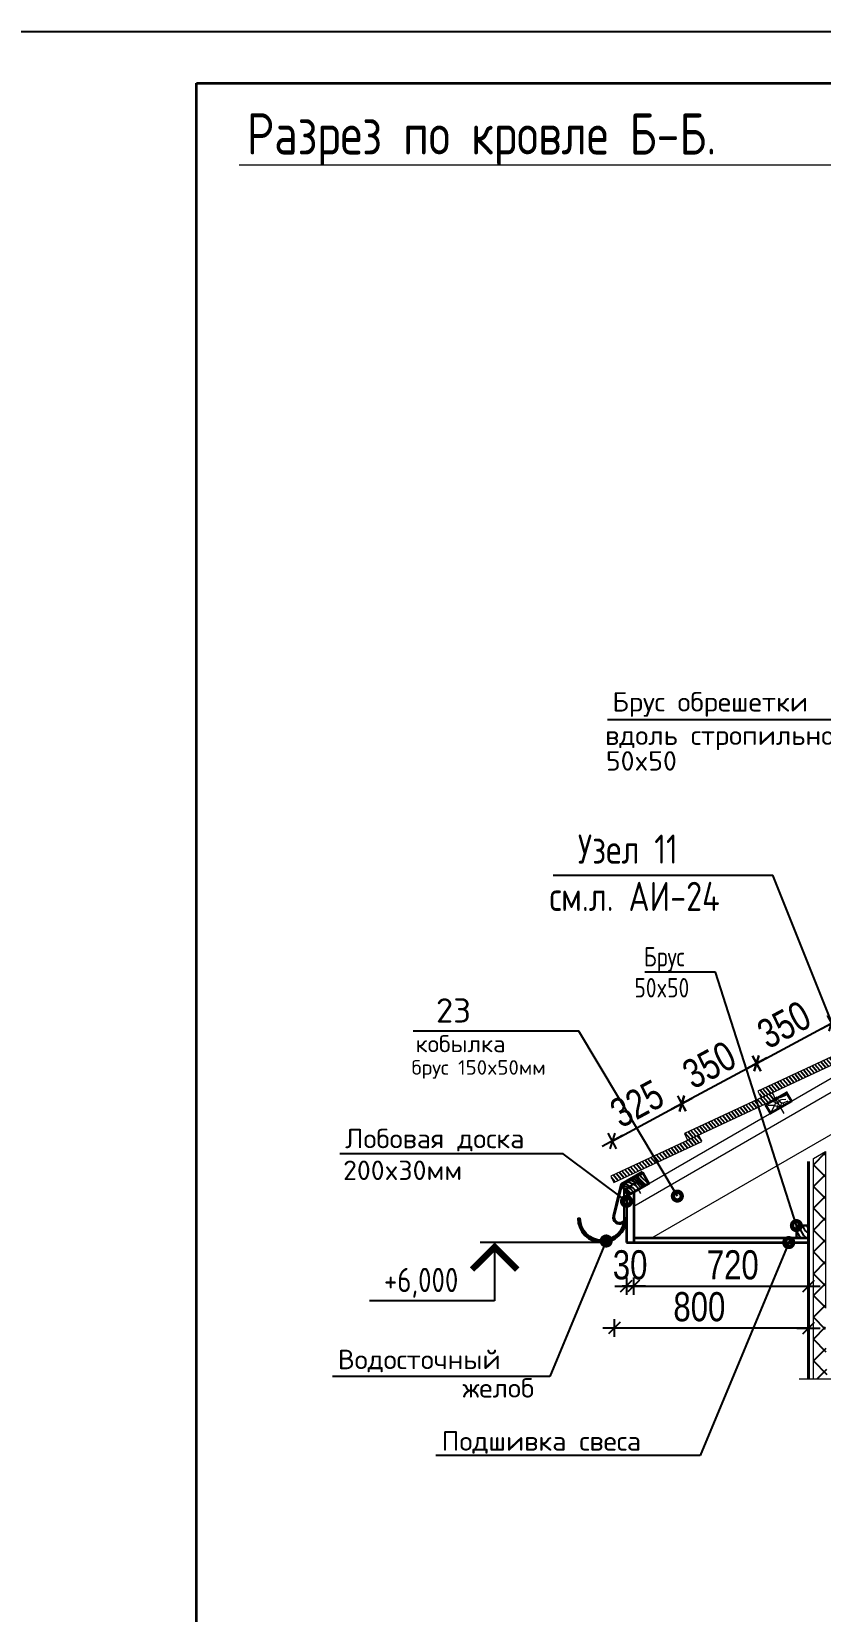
# Model space of a CAD drawing. Extents: x -12289450 to -10763036, y -7834513 to -6150123.
# Drawn here: x -10919390 to -10916140, y -7678769 to -7672261 of the extents above; entities that cross this region are included whole.
import ezdxf

# ---------------------------------------------------------------- set-up
doc = ezdxf.new("R2010")
doc.units = 0
doc.header["$LTSCALE"] = 25
doc.header["$PDMODE"] = 35
doc.layers.get('DefPoints').update_dxf_attribs({"color": 10, "lineweight": 30})
for name, color, linetype in [('004-ВСПЛИНИИ', 15, 'Continuous'), ('005-РАЗМЕРЫ', 252, 'Continuous'), ('008-ШТРИХОВКА', 252, 'Continuous'), ('Annotation - Text', 7, 'Continuous'), ('ArchiCAD', 7, 'Continuous'), ('EEE', 7, 'Continuous'), ('Крыши', 7, 'Continuous'), ('Новое', 51, 'Continuous'), ('Примечания', 7, 'Continuous')]:
    doc.layers.add(name, color=color, linetype=linetype)
for name, color, linetype, lineweight in [('RAZMER', 7, 'Continuous', 9), ('Перегор', 4, 'Continuous', 20), ('Стена', 7, 'Continuous', 5), ('СТЕНЫ', 5, 'Continuous', 40), ('ФУНДАМЕНТ', 5, 'Continuous', 30), ('Штрих', 9, 'Continuous', 13)]:
    doc.layers.add(name, color=color, linetype=linetype, lineweight=lineweight)
doc.styles.add('GOST 2.304', font='cs_gost2304.shx')
doc.styles.add('ROMANT', font='romant.shx', dxfattribs={"height": 2})
doc.styles.get("Standard").update_dxf_attribs({"font": 'arial.ttf'})
doc.styles.add('TXT0', font='txt', dxfattribs={"width": 0.8})
doc.dimstyles.new('Копия 3 РАЗМЕРЫ 3', dxfattribs={"dimscale": 30, "dimtxt": 4, "dimasz": 0.08, "dimexe": 0, "dimexo": 0, "dimgap": 0.9, "dimtad": 1, "dimdec": 0, "dimzin": 0, "dimdsep": 46, "dimtxsty": 'TXT0', "dimblk1": 'A8MITTA', "dimblk2": 'A8MITTA', "dimsah": 1, "dimcen": 0.3, "dimse1": 1, "dimse2": 1, "dimadec": 0, "dimazin": 0, "dimtp": 6, "dimtm": 6, "dimtfac": 1, "dimtdec": 0, "dimtofl": 0, "dimtmove": 0, "dimatfit": 3, "dimldrblk": 'A8MITTA', "dimfxl": 0, "dimtolj": 1, "dimtzin": 0, "dimarcsym": 0})

# ---------------------------------------------------------------- blocks, each defined once
blk = doc.blocks.new('A8MITTA', base_point=(3180, 3140))
for p, q in [((3170, 3130), (3190, 3150)), ((3180, 3155), (3180, 3125)), ((3160, 3140), (3200, 3140))]:
    blk.add_line(p, q)
blk = doc.blocks.new('*D1121')
at = {"layer": '005-РАЗМЕРЫ', "color": 0, "lineweight": -2, "ltscale": 4, "transparency": 16777216}
blk.add_arc((-10916353.1, -7677009.9), 1208.4, 0.1138, 29.8862, dxfattribs=at)
at = {"layer": 'DefPoints', "color": 0, "ltscale": 4, "transparency": 16777216}
for p in [(-10911089.2, -7673970.7), (-10915217.6, -7676596.6), (-10915739.2, -7677009.9), (-10913249.2, -7677009.9), (-10916768.8, -7677249.9)]:
    blk.add_point(p, dxfattribs=at)
at = {"layer": '005-РАЗМЕРЫ', "color": 0, "lineweight": -2, "ltscale": 4, "transparency": 16777216, "xscale": 2.4, "yscale": 2.4, "zscale": 2.4}
for p, rotation in [((-10915306.6, -7676405.7), 119.9431024038141), ((-10915144.7, -7677009.9), 270.0568976005309)]:
    blk.add_blockref('A8MITTA', p, dxfattribs=dict(at, rotation=rotation))
at = {"layer": '005-РАЗМЕРЫ', "color": 0, "ltscale": 4, "transparency": 16777216, "insert": (-10915071.7, -7676819.9), "char_height": 120, "attachment_point": 5, "rotation": 278.43307, "style": 'TXT0'}
blk.add_mtext('\\A1;30°', dxfattribs=at)
blk = doc.blocks.new('*D1063')
at = {"layer": '005-РАЗМЕРЫ', "color": 0, "lineweight": -2, "ltscale": 4, "transparency": 16777216}
blk.add_line((-10916191.6, -7677601.8), (-10916986.8, -7677601.8), dxfattribs=at)
at = {"layer": 'DefPoints', "color": 0, "ltscale": 4, "transparency": 16777216}
for p in [(-10916989.2, -7677118.7), (-10916189.2, -7677401), (-10916989.2, -7677601.8)]:
    blk.add_point(p, dxfattribs=at)
at = {"layer": '005-РАЗМЕРЫ', "color": 0, "lineweight": -2, "ltscale": 4, "transparency": 16777216, "xscale": 2.4, "yscale": 2.4, "zscale": 2.4, "rotation": 180}
blk.add_blockref('A8MITTA', (-10916989.2, -7677601.8), dxfattribs=at)
at = {"layer": '005-РАЗМЕРЫ', "color": 0, "lineweight": -2, "ltscale": 4, "transparency": 16777216, "xscale": 2.4, "yscale": 2.4, "zscale": 2.4}
blk.add_blockref('A8MITTA', (-10916189.2, -7677601.8), dxfattribs=at)
at = {"layer": '005-РАЗМЕРЫ', "color": 0, "lineweight": 25, "ltscale": 4, "transparency": 16777216, "insert": (-10916638.9, -7677514.8), "char_height": 120, "attachment_point": 5, "style": 'TXT0'}
blk.add_mtext('\\A1;800', dxfattribs=at)
blk = doc.blocks.new('*D1064')
at = {"layer": '005-РАЗМЕРЫ', "color": 0, "lineweight": -2, "ltscale": 4, "transparency": 16777216}
blk.add_line((-10916906.8, -7677429.3), (-10916191.6, -7677429.3), dxfattribs=at)
at = {"layer": 'DefPoints', "color": 0, "ltscale": 4, "transparency": 16777216}
for p in [(-10916909.2, -7677249.9), (-10916189.2, -7677249.9), (-10916189.2, -7677429.3)]:
    blk.add_point(p, dxfattribs=at)
at = {"layer": '005-РАЗМЕРЫ', "color": 0, "lineweight": -2, "ltscale": 4, "transparency": 16777216, "xscale": 2.4, "yscale": 2.4, "zscale": 2.4, "rotation": 180}
blk.add_blockref('A8MITTA', (-10916909.2, -7677429.3), dxfattribs=at)
at = {"layer": '005-РАЗМЕРЫ', "color": 0, "lineweight": -2, "ltscale": 4, "transparency": 16777216, "xscale": 2.4, "yscale": 2.4, "zscale": 2.4}
blk.add_blockref('A8MITTA', (-10916189.2, -7677429.3), dxfattribs=at)
at = {"layer": '005-РАЗМЕРЫ', "color": 0, "ltscale": 4, "transparency": 16777216, "insert": (-10916501.4, -7677342.3), "char_height": 120, "attachment_point": 5, "style": 'TXT0'}
blk.add_mtext('\\A1;720', dxfattribs=at)
blk = doc.blocks.new('ytjtyj')
at = {"layer": 'Перегор', "linetype": 'Continuous'}
for p, q in [((-3.6, 13.4), (-21.6, 6.9)), ((-12.6, 10.2), (11.8, -56.9))]:
    blk.add_line(p, q, dxfattribs=at)
at = {"layer": 'Стена', "linetype": 'Continuous', "ltscale": 100}
blk.add_line((51.9, -12.5), (38.2, 25), dxfattribs=at)
blk.add_lwpolyline([(-55.8, -9.2), (-42.1, -46.8), (51.9, -12.5), (38.2, 25), (-55.8, -9.2)], close=True, dxfattribs=at)
at = {"layer": 'Штрих', "linetype": 'Continuous', "ltscale": 100}
for p, q in [((-10.2, 4.4), (-15.6, -3.3)), ((0.3, 8.6), (-10.2, 4.4)), ((2, -2.6), (-4.9, 6.5)), ((7.6, 8.6), (0.3, 8.6)), ((32.8, 15.1), (7.6, 8.6)), ((-20.7, -18.1), (-46.9, -13.8)), ((-18.6, -15.3), (-38.4, -41.9)), ((-20.7, -2.7), (-33.2, -0.9)), ((-15.6, -6.6), (-20.7, -2.7)), ((-15.1, -22.2), (-20.7, -18.1)), ((-15.6, -8.5), (-18.6, -15.3)), ((-15.6, -3.3), (-15.6, -8.5)), ((-7.2, -13), (-15.6, -6.6)), ((-9.5, -24.4), (-15.1, -22.2)), ((-8.9, -23.1), (-12.3, -30.7)), ((-12.3, -30.7), (-11.7, -34.8)), ((-0.7, -26.6), (-9.5, -24.4)), ((-9, -18.9), (-8.9, -23.1)), ((-1.7, -7.1), (-7.2, -13)), ((-1.2, -17.6), (-7.2, -13)), ((2, -2.6), (-1.7, -7.1)), ((8.3, -25.3), (-0.7, -26.6)), ((1.3, -25.2), (0.1, -30.6)), ((5.7, -20.6), (1.3, -25.2)), ((7.1, -0.5), (2, -2.6)), ((5.7, -5.8), (2, -2.6)), ((7.2, -9.7), (5.7, -5.8)), ((8.7, -14.8), (5.7, -20.6)), ((12.9, -0.7), (7.1, -0.5)), ((13.7, -13.8), (7.2, -9.7)), ((13.7, -13.8), (8.7, -14.8)), ((30.7, -2.1), (12.9, -0.7)), ((17.6, -17.7), (13.7, -13.8)), ((19.4, -13.8), (13.7, -13.8)), ((17.5, -23.8), (14, -25.5)), ((21.4, -22.6), (17.5, -23.8)), ((20.1, -23), (17.6, -17.7)), ((37.5, -10.5), (19.4, -13.8))]:
    blk.add_line(p, q, dxfattribs=at)
blk = doc.blocks.new('*D1090')
at = {"layer": '005-РАЗМЕРЫ', "color": 0, "lineweight": -2, "ltscale": 4, "transparency": 16777216}
blk.add_line((-10916995.5, -7676830.2), (-10916713.6, -7676678.3), dxfattribs=at)
at = {"layer": 'DefPoints', "color": 0, "ltscale": 4, "transparency": 16777216}
for p in [(-10916711.5, -7676677.1), (-10916618.6, -7676849.5), (-10916904.7, -7677003.7)]:
    blk.add_point(p, dxfattribs=at)
at = {"layer": '005-РАЗМЕРЫ', "color": 0, "lineweight": -2, "ltscale": 4, "transparency": 16777216, "xscale": 2.4, "yscale": 2.4, "zscale": 2.4}
for p, rotation in [((-10916711.5, -7676677.1), 28.32499698400012), ((-10916997.6, -7676831.3), 208.3249969840001)]:
    blk.add_blockref('A8MITTA', p, dxfattribs=dict(at, rotation=rotation))
at = {"layer": '005-РАЗМЕРЫ', "color": 0, "lineweight": 25, "ltscale": 4, "transparency": 16777216, "insert": (-10916896, -7676677.7), "char_height": 120, "attachment_point": 5, "rotation": 28.325, "style": 'TXT0'}
blk.add_mtext('\\A1;325', dxfattribs=at)
blk = doc.blocks.new('*D1091')
at = {"layer": '005-РАЗМЕРЫ', "color": 0, "lineweight": -2, "ltscale": 4, "transparency": 16777216}
blk.add_line((-10916709.1, -7676676.1), (-10916405.1, -7676512.8), dxfattribs=at)
at = {"layer": 'DefPoints', "color": 0, "ltscale": 4, "transparency": 16777216}
for p in [(-10916403, -7676511.7), (-10916315.5, -7676674.5), (-10916618.6, -7676849.5)]:
    blk.add_point(p, dxfattribs=at)
at = {"layer": '005-РАЗМЕРЫ', "color": 0, "lineweight": -2, "ltscale": 4, "transparency": 16777216, "xscale": 2.4, "yscale": 2.4, "zscale": 2.4}
for p, rotation in [((-10916403, -7676511.7), 28.24157779316131), ((-10916711.2, -7676677.2), 208.2415777931613)]:
    blk.add_blockref('A8MITTA', p, dxfattribs=dict(at, rotation=rotation))
at = {"layer": '005-РАЗМЕРЫ', "color": 0, "ltscale": 4, "transparency": 16777216, "insert": (-10916598.2, -7676517.8), "char_height": 120, "attachment_point": 5, "rotation": 28.24158, "style": 'TXT0'}
blk.add_mtext('\\A1;350', dxfattribs=at)
blk = doc.blocks.new('*D1092')
at = {"layer": '005-РАЗМЕРЫ', "color": 0, "lineweight": -2, "ltscale": 4, "transparency": 16777216}
blk.add_line((-10916400.9, -7676510.5), (-10916096.9, -7676347.3), dxfattribs=at)
at = {"layer": 'DefPoints', "color": 0, "ltscale": 4, "transparency": 16777216}
for p in [(-10916094.8, -7676346.1), (-10916012.4, -7676499.5), (-10916315.5, -7676674.5)]:
    blk.add_point(p, dxfattribs=at)
at = {"layer": '005-РАЗМЕРЫ', "color": 0, "lineweight": -2, "ltscale": 4, "transparency": 16777216, "xscale": 2.4, "yscale": 2.4, "zscale": 2.4}
for p, rotation in [((-10916094.8, -7676346.1), 28.24157779316131), ((-10916403, -7676511.7), 208.2415777931613)]:
    blk.add_blockref('A8MITTA', p, dxfattribs=dict(at, rotation=rotation))
at = {"layer": '005-РАЗМЕРЫ', "color": 0, "ltscale": 4, "transparency": 16777216, "insert": (-10916290, -7676352.3), "char_height": 120, "attachment_point": 5, "rotation": 28.24158, "style": 'TXT0'}
blk.add_mtext('\\A1;350', dxfattribs=at)
blk = doc.blocks.new('*D1125')
at = {"layer": '005-РАЗМЕРЫ', "color": 0, "lineweight": -2, "ltscale": 4, "transparency": 16777216}
for p, q in [((-10916941.6, -7677429.3), (-10916944, -7677429.3)), ((-10916906.8, -7677429.3), (-10916904.4, -7677429.3))]:
    blk.add_line(p, q, dxfattribs=at)
at = {"layer": 'DefPoints', "color": 0, "ltscale": 4, "transparency": 16777216}
for p in [(-10916939.2, -7677249.9), (-10916909.2, -7677249.9), (-10916939.2, -7677429.3)]:
    blk.add_point(p, dxfattribs=at)
at = {"layer": '005-РАЗМЕРЫ', "color": 0, "lineweight": -2, "ltscale": 4, "transparency": 16777216, "xscale": 2.4, "yscale": 2.4, "zscale": 2.4}
blk.add_blockref('A8MITTA', (-10916939.2, -7677429.3), dxfattribs=at)
at = {"layer": '005-РАЗМЕРЫ', "color": 0, "lineweight": -2, "ltscale": 4, "transparency": 16777216, "xscale": 2.4, "yscale": 2.4, "zscale": 2.4, "rotation": 180}
blk.add_blockref('A8MITTA', (-10916909.2, -7677429.3), dxfattribs=at)
at = {"layer": '005-РАЗМЕРЫ', "color": 0, "ltscale": 4, "transparency": 16777216, "insert": (-10916924.2, -7677342.3), "char_height": 120, "attachment_point": 5, "style": 'TXT0'}
blk.add_mtext('\\A1;30', dxfattribs=at)

msp = doc.modelspace()

# ---------------------------------------------------------------- hatches: boundary and pattern name
at = {"layer": '008-ШТРИХОВКА'}
h = msp.add_hatch(dxfattribs=at)
h.set_pattern_fill('ANSI31', color=251, scale=4, angle=5, style=0)
h.set_pattern_definition([(130, (-22663646.784, -662670.611), (9.728764428, 8.163402643), [])])
h.paths.add_polyline_path([(-10916024.8, -7676485.2), (-10916026.4, -7676482.5), (-10916023.7, -7676480.9), (-10916034.9, -7676456.8), (-10916397.5, -7676625.9), (-10916384.8, -7676653)])
h = msp.add_hatch(dxfattribs=at)
h.set_pattern_fill('ANSI31', color=251, scale=4, angle=5, style=0)
h.set_pattern_definition([(130, (-22663343.675, -662845.611), (9.728764428, 8.163402643), [])])
h.paths.add_polyline_path([(-10916327.9, -7676660.2), (-10916329.5, -7676657.5), (-10916326.8, -7676655.9), (-10916338, -7676631.8), (-10916700.6, -7676800.9), (-10916687.9, -7676828)])
h = msp.add_hatch(dxfattribs=at)
h.set_pattern_fill('ANSI31', color=251, scale=4, angle=5, style=0)
h.set_pattern_definition([(130, (-22663040.566, -663020.611), (9.728764428, 8.163402643), [])])
h.paths.add_polyline_path([(-10916631.1, -7676835.2), (-10916632.6, -7676832.5), (-10916629.9, -7676830.9), (-10916641.2, -7676806.8), (-10917003.7, -7676975.9), (-10916991, -7677003)])
at = {"layer": '008-ШТРИХОВКА', "ltscale": 4}
h = msp.add_hatch(dxfattribs=at)
h.set_pattern_fill('ANSI37', color=256, scale=20, style=0)
h.set_pattern_definition([(45, (-10916169.19, -7681149.875), (-44.9013, 44.9013), []), (135, (-10916169.19, -7681149.875), (-44.9013, -44.9013), [])])
h.paths.add_polyline_path([(-10916169.2, -7677811.4), (-10916119.2, -7677811.4), (-10916119.2, -7677519.9), (-10916119.2, -7677519.9), (-10916119.2, -7677244.9), (-10916119.2, -7677244.9), (-10916119.2, -7677049.9), (-10916119.2, -7677049.9), (-10916119.2, -7676874.8), (-10916169.2, -7676903.7)])
h.paths.add_polyline_path([(-10916119.2, -7677619.9), (-10916111.4, -7677811.4), (-10916119.2, -7677843)])
at = {"layer": '008-ШТРИХОВКА'}
h = msp.add_hatch(dxfattribs=at)
h.set_pattern_fill('WOODFACE', color=251, scale=100, style=0, pattern_type=2)
h.set_pattern_definition([(180, (-23404606.95, -908580.44), (-100, 100), [5, -95]), (90, (-23404646.95, -908545.44), (100, 100), [10, -90]), (135, (-23404626.946, -908555.44), (5e-15, 100), [7.07, -21.21, 7.07, -14.14, 49.5, -42.43135623]), (135, (-23404601.946, -908585.44), (5e-15, 100), [7.071, -14.142, 7.071, -113.1373562]), (135, (-23404636.946, -908575.44), (5e-15, 100), [7.071, -134.3503562]), (135, (-23404646.946, -908580.44), (5e-15, 100), [7.071, -134.3503562]), (135, (-23404631.946, -908570.44), (5e-15, 100), [7.071, -134.3503562]), (135, (-23404626.946, -908565.44), (5e-15, 100), [14.142, -127.2793562]), (135, (-23404651.946, -908490.44), (5e-15, 100), [14.142, -127.2793562]), (135, (-23404616.946, -908560.44), (5e-15, 100), [28.284, -113.1373562]), (135, (-23404611.946, -908555.44), (5e-15, 100), [28.284, -113.1373562]), (135, (-23404676.946, -908525.44), (5e-15, 100), [28.284, -113.1373562]), (135, (-23404606.946, -908545.44), (5e-15, 100), [21.2132, -120.2081562]), (135, (-23404586.946, -908530.44), (5e-15, 100), [21.2132, -120.2081562]), (135, (-23404596.946, -908540.44), (5e-15, 100), [21.2132, -120.2081562]), (135, (-23404661.946, -908510.44), (5e-15, 100), [35.35534, -106.0660162]), (135, (-23404651.946, -908505.44), (5e-15, 100), [35.35534, -106.0660162]), (135, (-23404661.946, -908530.44), (5e-15, 100), [49.4974746, -91.9238815]), (153.4349488, (-23404616.946, -908570.44), (-100, 4e-08), [11.180339, -212.426458]), (153.4349488, (-23404636.946, -908540.44), (-100, 4e-08), [11.180339, -212.426458]), (153.4349488, (-23404631.946, -908550.44), (-100, 4e-08), [11.180339, -212.426458]), (153.4349488, (-23404611.946, -908580.44), (-100, 4e-08), [22.36068, -201.2461177]), (153.4349488, (-23404631.946, -908535.44), (-100, 4e-08), [33.5410196, -190.0657781]), (153.4349488, (-23404621.946, -908530.44), (-100, 4e-08), [44.7213595, -178.8854382]), (153.4349488, (-23404611.946, -908525.44), (-100, 4e-08), [44.7213595, -178.8854382]), (153.4349488, (-23404596.946, -908495.44), (-100, 4e-08), [44.7213595, -178.8854382]), (153.4349488, (-23404596.946, -908505.44), (-100, 4e-08), [55.9017, -167.7050977]), (153.4349488, (-23404601.946, -908515.44), (-100, 4e-08), [55.9017, -167.7050977]), (116.56505118, (-23404636.946, -908555.44), (-5e-09, 100), [11.180339, -212.426458]), (116.56505118, (-23404621.946, -908565.44), (-5e-09, 100), [11.180339, -212.426458]), (116.56505118, (-23404606.946, -908580.44), (-5e-09, 100), [22.36068, -201.2461177]), (116.56505118, (-23404636.946, -908565.44), (-5e-09, 100), [22.36068, -201.2461177]), (116.56505118, (-23404596.946, -908585.44), (-5e-09, 100), [33.5410196, -190.0657781]), (116.56505118, (-23404586.946, -908585.44), (-5e-09, 100), [44.7213595, -178.8854382]), (116.56505118, (-23404676.946, -908580.44), (-5e-09, 100), [44.7213595, -178.8854382]), (116.56505118, (-23404641.946, -908570.44), (-5e-09, 100), [44.7213595, -178.8854382]), (116.56505118, (-23404661.946, -908580.44), (-5e-09, 100), [55.9017, -167.7050977]), (116.56505118, (-23404651.946, -908575.44), (-5e-09, 100), [55.9017, -167.7050977])])
h.paths.add_polyline_path([(-10916872.3, -7676963.2), (-10916847.3, -7677006.5), (-10916933.9, -7677056.5), (-10916958.9, -7677013.2)])
h = msp.add_hatch(dxfattribs=at)
h.set_pattern_fill('WOODFACE', color=251, scale=150, angle=15, style=0, pattern_type=2)
h.set_pattern_definition([(165, (-24556559.75, -8484871.18), (-106.0660172, 183.7117307), [7.5, -142.5]), (75, (-24556604.12, -8484804.94), (183.7117307, 106.0660172), [15, -135]), (120, (-24556579.02, -8484827.2), (38.8228568, 144.88887395), [10.605, -31.815, 10.605, -21.21, 74.25, -63.64703434]), (120, (-24556554.45, -8484880.37), (38.8228568, 144.88887395), [10.6065, -21.213, 10.6065, -169.7060343]), (120, (-24556601.28, -8484852.29), (38.8228568, 144.88887395), [10.6065, -201.5255343]), (120, (-24556617.71, -8484855.65), (38.8228568, 144.88887395), [10.6065, -201.5255343]), (120, (-24556592.09, -8484846.99), (38.8228568, 144.88887395), [10.6065, -201.5255343]), (120, (-24556582.9, -8484841.68), (38.8228568, 144.88887395), [21.213, -190.9190343]), (120, (-24556590.01, -8484723.31), (38.8228568, 144.88887395), [21.213, -190.9190343]), (120, (-24556566.47, -8484838.32), (38.8228568, 144.88887395), [42.426, -169.7060343]), (120, (-24556557.29, -8484833.02), (38.8228568, 144.88887395), [42.426, -169.7060343]), (120, (-24556639.82, -8484764.32), (38.8228568, 144.88887395), [42.426, -169.7060343]), (120, (-24556546.16, -8484820.47), (38.8228568, 144.88887395), [31.8198, -180.3122343]), (120, (-24556511.36, -8484806.5), (38.8228568, 144.88887395), [31.8198, -180.3122343]), (120, (-24556529.73, -8484817.11), (38.8228568, 144.88887395), [31.8198, -180.3122343]), (120, (-24556612.26, -8484748.41), (38.8228568, 144.88887395), [53.03301, -159.0990243]), (120, (-24556595.83, -8484745.05), (38.8228568, 144.88887395), [53.03301, -159.0990243]), (120, (-24556620.03, -8484777.39), (38.8228568, 144.88887395), [74.2462119, -137.8858222]), (138.4349488, (-24556570.36, -8484852.81), (-144.88887393, 38.82285682), [16.7705085, -318.639687]), (138.4349488, (-24556587.69, -8484801.58), (-144.88887393, 38.82285682), [16.7705085, -318.639687]), (138.4349488, (-24556584.325, -8484818.01), (-144.88887393, 38.82285682), [16.7705085, -318.639687]), (138.4349488, (-24556566.995, -8484869.24), (-144.88887393, 38.82285682), [33.54102, -301.8691765]), (138.4349488, (-24556578.5, -8484796.28), (-144.88887393, 38.82285682), [50.3115294, -285.0986671]), (138.4349488, (-24556562.07, -8484792.915), (-144.88887393, 38.82285682), [67.0820392, -268.3281573]), (138.4349488, (-24556545.64, -8484789.55), (-144.88887393, 38.82285682), [67.0820392, -268.3281573]), (138.4349488, (-24556512.26, -8484751.91), (-144.88887393, 38.82285682), [67.0820392, -268.3281573]), (138.4349488, (-24556516.144, -8484766.4), (-144.88887393, 38.82285682), [83.85255, -251.5576465]), (138.4349488, (-24556527.27, -8484778.946), (-144.88887393, 38.82285682), [83.85255, -251.5576465]), (101.5650512, (-24556593.51, -8484823.313), (38.82285676, 144.88887395), [16.7705085, -318.639687]), (101.5650512, (-24556575.66, -8484843.626), (38.82285676, 144.88887395), [16.7705085, -318.639687]), (101.5650512, (-24556559.75, -8484871.18), (38.82285676, 144.88887395), [33.54102, -301.8691765]), (101.5650512, (-24556597.39, -8484837.8), (38.82285676, 144.88887395), [33.54102, -301.8691765]), (101.5650512, (-24556547.2, -8484882.31), (38.82285676, 144.88887395), [50.3115294, -285.0986671]), (101.5650512, (-24556532.713, -8484886.19), (38.82285676, 144.88887395), [67.0820392, -268.3281573]), (101.5650512, (-24556661.17, -8484844.007), (38.82285676, 144.88887395), [67.0820392, -268.3281573]), (101.5650512, (-24556606.58, -8484843.106), (38.82285676, 144.88887395), [67.0820392, -268.3281573]), (101.5650512, (-24556639.44, -8484849.83), (38.82285676, 144.88887395), [83.85255, -251.5576465]), (101.5650512, (-24556623.01, -8484846.47), (38.82285676, 144.88887395), [83.85255, -251.5576465])])
h.paths.add_polyline_path([(-10916189.2, -7677179.9), (-10916239.2, -7677179.9), (-10916239.2, -7677229.9), (-10916189.2, -7677229.9)])

# ---------------------------------------------------------------- linework, layer by layer
at = {"lineweight": 25, "ltscale": 20}
for p, q in [((-10915454.4, -7675096.7), (-10917016.8, -7675096.7)), ((-10916572.9, -7676136.3), (-10916863.2, -7676136.3)), ((-10916239.2, -7677179.9), (-10916572.9, -7676136.3)), ((-10917135.5, -7676378.8), (-10917817.4, -7676378.8)), ((-10916729.6, -7677058.4), (-10917135.5, -7676378.8)), ((-10917200.4, -7676884.9), (-10918120, -7676884.9)), ((-10916939.2, -7677079.9), (-10917200.4, -7676884.9)), ((-10917018.6, -7677233.5), (-10917254.9, -7677801.3)), ((-10916266.5, -7677240), (-10916635.4, -7678126.6)), ((-10917254.9, -7677801.3), (-10918150, -7677801.3)), ((-10916635.4, -7678126.6), (-10917724.4, -7678126.6))]:
    msp.add_line(p, q, dxfattribs=at)
at = {"lineweight": 25, "ltscale": 20, "const_width": 36}
for points in [[(-10916738.6, -7677059.2, -1), (-10916720.7, -7677057.6, -1)], [(-10916948.2, -7677080.7, -1), (-10916930.2, -7677079.1, -1)], [(-10916248.2, -7677179.9, -1), (-10916230.2, -7677179.9, -1)], [(-10917031.7, -7677244.2, -1), (-10917013.8, -7677242.6, -1)], [(-10916279.6, -7677250.7, -1), (-10916261.6, -7677249.1, -1)]]:
    msp.add_lwpolyline(points, format="xyb", close=True, dxfattribs=at)
at = {"linetype": 'Continuous', "lineweight": 25, "ltscale": 20, "const_width": 25.6}
msp.add_lwpolyline([(-10917389.1, -7677361.3), (-10917482.4, -7677268), (-10917575.8, -7677361.3)], dxfattribs=at)
at = {"layer": '004-ВСПЛИНИИ', "color": 1}
for p in [(-10917241.2, -7675735.8), (-10915989.2, -7676606)]:
    msp.add_line(p, (-10916336.6, -7675735.8), dxfattribs=at)
at = {"layer": '004-ВСПЛИНИИ', "color": 0, "lineweight": 0}
msp.add_lwpolyline([(-10916227.6, -7677811.4), (-10913331, -7677811.4), (-10913274.8, -7677892.8), (-10913213.3, -7677712.4), (-10913155.3, -7677811.4), (-10904742.6, -7677811.4)], dxfattribs=at)
at = {"layer": '005-РАЗМЕРЫ', "color": 251, "lineweight": 25}
for p, q in [((-10916874.8, -7676958.9), (-10916962.8, -7677009.7)), ((-10916872.3, -7676963.2), (-10916958.9, -7677013.2)), ((-10916962.8, -7677009.7), (-10916994.2, -7677139.6)), ((-10916958.6, -7677013.6), (-10916989.3, -7677140.4))]:
    msp.add_line(p, q, dxfattribs=at)
at = {"layer": '005-РАЗМЕРЫ', "color": 251, "lineweight": 30}
msp.add_line((-10916872.3, -7676963.2), (-10916958.9, -7677013.2), dxfattribs=at)
at = {"layer": '005-РАЗМЕРЫ', "color": 251, "lineweight": 25}
msp.add_lwpolyline([(-10916896.5, -7676998.2), (-10916949.6, -7677035.3), (-10916949.6, -7677151.1, -0.993346), (-10917129.6, -7677149.9, -0.993346)], format="xyb", dxfattribs=at)
at = {"layer": '005-РАЗМЕРЫ', "color": 251}
msp.add_lwpolyline([(-10917139.6, -7677149.9), (-10917129.6, -7677149.9), (-10917129.6, -7677149.9)], dxfattribs=at)
at = {"layer": '005-РАЗМЕРЫ', "color": 251, "lineweight": 25}
for centre, radius, start, end in [((-10917039.6, -7677149.9), 100, 180.00226, 359.27615), ((-10917039.6, -7677149.9), 95, 180.00226, 359.25744), ((-10916967.3, -7677145.7), 27.7, 167.1489, 359.99605), ((-10916967.3, -7677145.7), 22.7, 166.80011, 359.99605)]:
    msp.add_arc(centre, radius, start, end, dxfattribs=at)
at = {"layer": '005-РАЗМЕРЫ', "color": 251, "lineweight": 30}
for centre, radius, start, end in [((-10917039.6, -7677149.9), 95, 180.00226, 359.25744), ((-10916967.3, -7677145.7), 22.7, 166.37409, 359.99605)]:
    msp.add_arc(centre, radius, start, end, dxfattribs=at)
at = {"layer": 'ArchiCAD', "color": 7, "linetype": 'Continuous', "lineweight": 35}
msp.add_lwpolyline([(-10918711.4, -7672473.4), (-10901952.2, -7672473.4), (-10901952.2, -7684650.4), (-10918711.4, -7684650.4)], close=True, dxfattribs=at)
msp.add_lwpolyline([(-10918711.4, -7672473.4), (-10901952.2, -7672473.4), (-10901952.2, -7684650.4), (-10918711.4, -7684650.4)], close=True, dxfattribs=at)
at = {"layer": 'EEE', "lineweight": 15}
msp.add_line((-10918535.3, -7672810.2), (-10915951.9, -7672810.2), dxfattribs=at)
at = {"layer": 'RAZMER', "ltscale": 4}
for p, q in [((-10916939.2, -7677059.6), (-10911089.2, -7673682.1)), ((-10916909.2, -7677100), (-10912638.1, -7674634.1)), ((-10916834.2, -7677229.9), (-10915389.2, -7676395.6))]:
    msp.add_line(p, q, dxfattribs=at)
at = {"layer": 'Крыши', "lineweight": 35, "ltscale": 3}
for p, q in [((-10916939.2, -7677059.6), (-10916939.2, -7677249.9)), ((-10916909.2, -7677042.3), (-10916909.2, -7677249.9)), ((-10916939.2, -7677249.9), (-10916189.2, -7677249.9)), ((-10916909.2, -7677229.9), (-10916189.2, -7677229.9))]:
    msp.add_line(p, q, dxfattribs=at)
at = {"layer": 'Новое', "color": 7, "linetype": 'Continuous'}
msp.add_lwpolyline([(-10919559.9, -7672261.3), (-10901740, -7672261.3), (-10901740, -7684862.5), (-10919559.9, -7684862.5)], close=True, dxfattribs=at)
msp.add_lwpolyline([(-10919559.9, -7672261.3), (-10901740, -7672261.3), (-10901740, -7684862.5), (-10919559.9, -7684862.5)], close=True, dxfattribs=at)
at = {"layer": 'Перегор', "linetype": 'Continuous'}
msp.add_line((-10916917.3, -7676985.3), (-10916881.6, -7677047), dxfattribs=at)
at = {"layer": 'Перегор', "linetype": 'Continuous', "ltscale": 100}
for points in [[(-10916397.5, -7676625.9), (-10916384.8, -7676653), (-10916022.3, -7676484), (-10916034.9, -7676456.8)], [(-10916700.6, -7676800.9), (-10916687.9, -7676828), (-10916325.4, -7676659), (-10916338, -7676631.8)], [(-10917003.7, -7676975.9), (-10916991, -7677003), (-10916628.5, -7676834), (-10916641.2, -7676806.8)]]:
    msp.add_lwpolyline(points, close=True, dxfattribs=at)
at = {"layer": 'Примечания', "linetype": 'Continuous', "lineweight": 25, "ltscale": 40}
for p, q in [((-10917050.4, -7677249.9), (-10917542.4, -7677249.9)), ((-10917482.4, -7677249.9), (-10917482.4, -7677489.9)), ((-10917482.4, -7677489.9), (-10917998.4, -7677489.9))]:
    msp.add_line(p, q, dxfattribs=at)
at = {"layer": 'Примечания', "linetype": 'Continuous', "lineweight": 25, "ltscale": 40, "const_width": 20}
msp.add_lwpolyline([(-10917409.5, -7677336.9), (-10917482.4, -7677264), (-10917555.4, -7677336.9)], dxfattribs=at)
at = {"layer": 'СТЕНЫ', "color": 2}
for points in [[(-10916366.2, -7676682.6), (-10916346.2, -7676717.2), (-10916259.6, -7676667.2), (-10916279.6, -7676632.6), (-10916366.2, -7676682.6)], [(-10916958.9, -7677013.2), (-10916933.9, -7677056.5), (-10916847.3, -7677006.5), (-10916872.3, -7676963.2)]]:
    msp.add_lwpolyline(points, close=True, dxfattribs=at)
at = {"layer": 'СТЕНЫ', "lineweight": 15, "ltscale": 3}
for points in [[(-10916169.2, -7677519.9), (-10916169.2, -7676903.7), (-10916119.2, -7676874.8), (-10916119.2, -7677519.9)], [(-10916169.2, -7677519.9), (-10916169.2, -7676903.7)], [(-10916189.2, -7677519.9), (-10916189.2, -7677811.4)], [(-10916169.2, -7677811.4), (-10916169.2, -7677519.9)]]:
    msp.add_lwpolyline(points, dxfattribs=at)
at = {"layer": 'СТЕНЫ'}
msp.add_lwpolyline([(-10916958.9, -7677013.2), (-10916872.3, -7676963.2)], dxfattribs=at)
at = {"layer": 'СТЕНЫ', "ltscale": 3}
for points in [[(-10916189.2, -7676915.2), (-10916189.2, -7677811.4)], [(-10916189.2, -7676915.2), (-10916189.2, -7677519.9)]]:
    msp.add_lwpolyline(points, dxfattribs=at)
at = {"layer": 'ФУНДАМЕНТ', "color": 2, "linetype": 'Continuous', "ltscale": 75}
msp.add_lwpolyline([(-10916239.2, -7677179.9), (-10916189.2, -7677179.9), (-10916189.2, -7677229.9), (-10916239.2, -7677229.9), (-10916239.2, -7677179.9)], close=True, dxfattribs=at)

# ---------------------------------------------------------------- block references
at = {"layer": '005-РАЗМЕРЫ', "color": 251, "rotation": 10.00000002058262}
msp.add_blockref('ytjtyj', (-10916312.9, -7676663.9), dxfattribs=at)

# ---------------------------------------------------------------- texts
at = {"lineweight": 25, "ltscale": 20, "style": 'GOST 2.304'}
for s, p in [('Брус', (-10916867.6, -7676112)), ('50x50', (-10916906.5, -7676240.2))]:
    msp.add_text(s, height=80, dxfattribs=at).set_placement(p)
at = {"layer": 'Annotation - Text', "color": 0, "lineweight": 25, "style": 'GOST 2.304'}
for s, height, p in [('Разрез по кровле Б-Б.', 169.714, (-10918503.1, -7672767.6)), ('Узел 11', 120, (-10917139.5, -7675688.9)), ('см.л. АИ-24', 120, (-10917256.5, -7675883.7))]:
    msp.add_text(s, height=height, dxfattribs=at).set_placement(p)
at = {"layer": 'Примечания', "linetype": 'Continuous', "lineweight": 25, "ltscale": 40, "style": 'GOST 2.304'}
msp.add_text('+6,000', height=100, dxfattribs=at).set_placement((-10917938.4, -7677453.9))
at = {"layer": 'Примечания', "color": 7, "attachment_point": 4}
for s, insert, char_height in [('\\A1;{\\Fsimplex|c204;Брус обрешетки}', (-10916997.6, -7675033.1), 80), ('\\A1;{\\Fsimplex|c204;вдоль стропильной ноги}', (-10917027.4, -7675170.7), 80), ('\\A1;{\\Fsimplex|c0;50x50}', (-10917023.9, -7675265.6), 80), ('\\A1;{\\Fsimplex|c204;кобылка}', (-10917808.5, -7676430.6), 70), ('\\A1;{\\Fsimplex|c204;брус \\Fsimplex|c0;150x50\\Fsimplex|c204;мм}', (-10917824.5, -7676536.5), 60), ('\\A1;{\\Fsimplex|c204;Лобовая доска}', (-10918098.8, -7676827.5), 80), ('\\A1;{\\Fsimplex|c0;200x30\\Fsimplex|c204;мм\\Ftxt|c204;  }', (-10918106.8, -7676952.1), 80), ('\\A1;{\\Fsimplex|c204;Водосточный}', (-10918128.8, -7677737.7), 80), ('\\A1;{\\Fsimplex|c204; желоб\\Ftxt|c204;  }', (-10917667.7, -7677848.5), 80), ('\\A1;{\\Fsimplex|c204;Подшивка свеса}', (-10917701.1, -7678073.5), 80)]:
    msp.add_mtext(s, dxfattribs=dict(at, insert=insert, char_height=char_height))
at = {"layer": 'Стена', "linetype": 'Continuous', "ltscale": 100, "style": 'ROMANT'}
msp.add_text('23', height=100, dxfattribs=at).set_placement((-10917724.3, -7676343.6))

# ---------------------------------------------------------------- dimensions: what is measured, and where the dimension line sits
at = {"layer": '005-РАЗМЕРЫ', "ltscale": 4}
dim = msp.add_angular_dim_2l(base=(-10915217.6, -7676596.6), line1=((-10913249.2, -7677009.9), (-10915739.2, -7677009.9)), line2=((-10911089.2, -7673970.7), (-10916768.8, -7677249.9)), dimstyle='Копия 3 РАЗМЕРЫ 3', dxfattribs=at)
dim.commit()
dim.dimension.update_dxf_attribs({"geometry": '*D1121', "text_midpoint": (-10915157.8, -7676832.7), "dimtype": 162})
for base, p1, p2, picture, middle in [((-10916094.8, -7676346.1), (-10916315.5, -7676674.5), (-10916012.4, -7676499.5), '*D1092', (-10916290, -7676352.3)), ((-10916403, -7676511.7), (-10916618.6, -7676849.5), (-10916315.5, -7676674.5), '*D1091', (-10916598.2, -7676517.8))]:
    dim = msp.add_linear_dim(base=base, p1=p1, p2=p2, angle=208.24158, dimstyle='Копия 3 РАЗМЕРЫ 3', dxfattribs=at)
    dim.commit()
    dim.dimension.update_dxf_attribs({"geometry": picture, "text_midpoint": middle})
at = {"layer": '005-РАЗМЕРЫ', "lineweight": 25, "ltscale": 4}
for base, p1, p2, angle, picture, middle, dimtype in [((-10916711.5, -7676677.1), (-10916904.7, -7677003.7), (-10916618.6, -7676849.5), 28.325, '*D1090', (-10916854.7, -7676754.3), 161), ((-10916989.2, -7677601.8), (-10916189.2, -7677401), (-10916989.2, -7677118.7), 180, '*D1063', (-10916638.9, -7677601.8), 160)]:
    dim = msp.add_linear_dim(base=base, p1=p1, p2=p2, angle=angle, dimstyle='Копия 3 РАЗМЕРЫ 3', dxfattribs=at)
    dim.commit()
    dim.dimension.update_dxf_attribs({"geometry": picture, "text_midpoint": middle, "dimtype": dimtype})
at = {"layer": '005-РАЗМЕРЫ', "ltscale": 4}
for base, p2, picture, middle in [((-10916939.2, -7677429.3), (-10916939.2, -7677249.9), '*D1125', (-10916924.2, -7677429.3)), ((-10916189.2, -7677429.3), (-10916189.2, -7677249.9), '*D1064', (-10916501.4, -7677429.3))]:
    dim = msp.add_linear_dim(base=base, p1=(-10916909.2, -7677249.9), p2=p2, angle=180, dimstyle='Копия 3 РАЗМЕРЫ 3', dxfattribs=at)
    dim.commit()
    dim.dimension.update_dxf_attribs({"geometry": picture, "text_midpoint": middle, "dimtype": 160})

doc.saveas('drawing.dxf')
